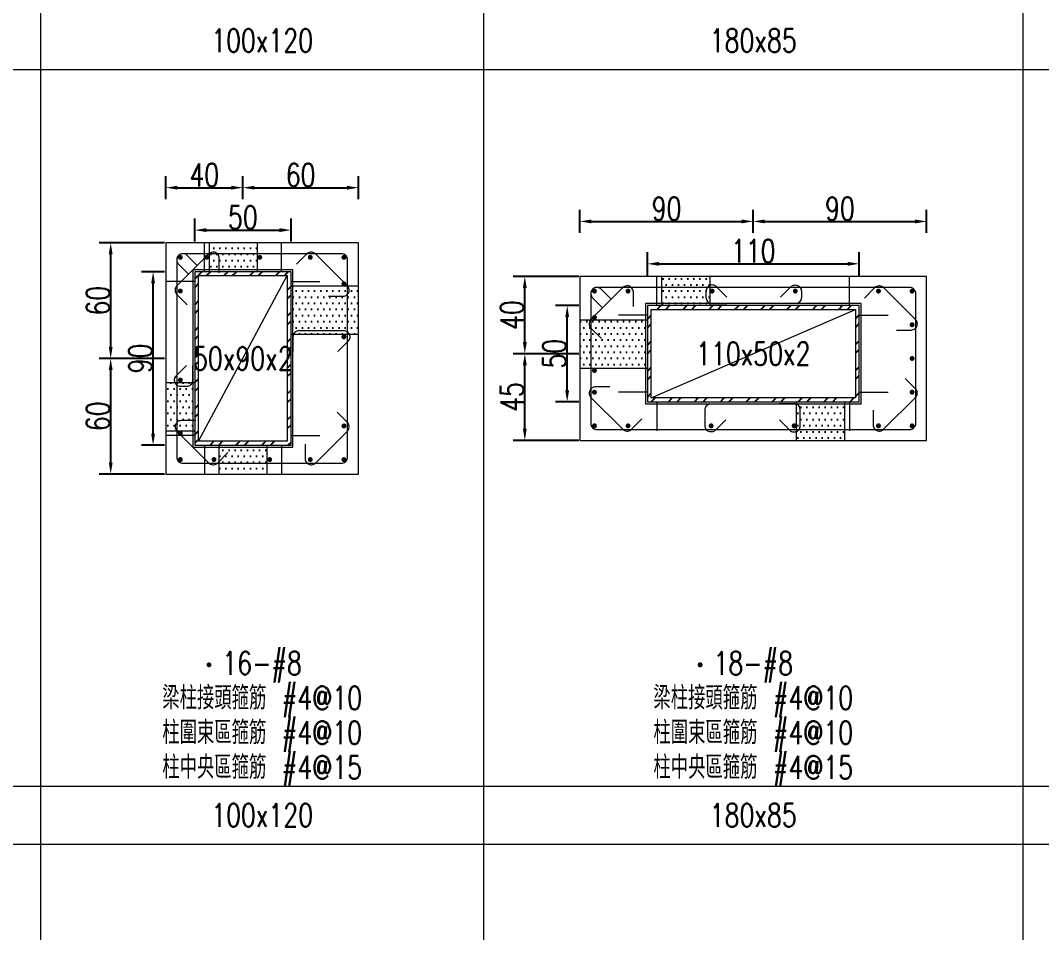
# Model space of a CAD drawing. Header units: millimetres. Extents: x 0 to 3905, y 0 to 8880.
# Drawn here: x 1440 to 1970, y 5582 to 6055 of the extents above; entities that cross this region are included whole.
import ezdxf
from ezdxf.enums import TextEntityAlignment as Align

# ---------------------------------------------------------------- set-up
doc = ezdxf.new("R2010")
doc.units = ezdxf.units.MM
doc.layers.get('DEFPOINTS').update_dxf_attribs({"color": 3})
for name, color, linetype in [('Hatch線', 6, 'Continuous'), ('TC-鋼粱', 132, 'Continuous'), ('主筋斷面', 2, 'Continuous'), ('文字-主筋根數', 7, 'Continuous'), ('文字-剪力筋 中央區', 7, 'Continuous'), ('文字-剪力筋-BC', 7, 'Continuous'), ('文字-剪力筋-圍束區', 7, 'Continuous'), ('文字-斷面尺寸', 7, 'Continuous'), ('文字-輔助字', 7, 'Continuous'), ('柱斷面線', 4, 'Continuous'), ('標註字', 4, 'Continuous'), ('箍筋線', 1, 'Continuous'), ('網格線', 7, 'Continuous'), ('鋼柱', 11, 'Continuous')]:
    doc.layers.add(name, color=color, linetype=linetype)
doc.styles.add('note', font='txt.shx', dxfattribs={"width": 0.75, "height": 12})
doc.styles.add('txt', font='txt.shx', dxfattribs={"height": 0.2, "bigfont": 'chineset.shx'})
doc.dimstyles.new('RCAD_DIM', dxfattribs={"dimtxt": 12, "dimasz": 6, "dimexe": 6, "dimexo": 0.625, "dimtad": 1, "dimdec": 0, "dimdsep": 46, "dimtxsty": 'note', "dimcen": 2.5, "dimclrd": 256, "dimclre": 256, "dimclrt": 256, "dimadec": 0, "dimazin": 0, "dimtfac": 1, "dimtmove": 0, "dimatfit": 3, "dimfxl": 0, "dimtolj": 1, "dimarcsym": 0})

# ---------------------------------------------------------------- blocks, each defined once
blk = doc.blocks.new('*D894')
at = {"layer": 'DEFPOINTS', "color": 0}
for p in [(1580, 5946.62), (1530, 5940), (1580, 5940)]:
    blk.add_point(p, dxfattribs=at)
at = {"layer": '標註字', "lineweight": -2}
for p, q in [((1530, 5940.62), (1530, 5952.62)), ((1580, 5940.62), (1580, 5952.62)), ((1536, 5946.62), (1574, 5946.62))]:
    blk.add_line(p, q, dxfattribs=at)
at = {"layer": '標註字'}
for points in [[(1536, 5947.62), (1536, 5945.62), (1530, 5946.62)], [(1574, 5945.62), (1574, 5947.62), (1580, 5946.62)]]:
    blk.add_solid(points, dxfattribs=at)
at = {"layer": '標註字', "insert": (1555, 5953.25), "char_height": 12, "attachment_point": 5, "style": 'note'}
blk.add_mtext('\\A1;50', dxfattribs=at)
blk = doc.blocks.new('*D895')
at = {"layer": 'DEFPOINTS', "color": 0}
for p in [(1508.38, 5925), (1515, 5925), (1515, 5835)]:
    blk.add_point(p, dxfattribs=at)
at = {"layer": '標註字', "lineweight": -2}
for p, q in [((1514.38, 5925), (1502.38, 5925)), ((1508.38, 5841), (1508.38, 5919)), ((1514.38, 5835), (1502.38, 5835))]:
    blk.add_line(p, q, dxfattribs=at)
at = {"layer": '標註字'}
for points in [[(1509.38, 5919), (1507.38, 5919), (1508.38, 5925)], [(1507.38, 5841), (1509.38, 5841), (1508.38, 5835)]]:
    blk.add_solid(points, dxfattribs=at)
at = {"layer": '標註字', "insert": (1501.75, 5880), "char_height": 12, "attachment_point": 5, "rotation": 90, "style": 'note'}
blk.add_mtext('\\A1;90', dxfattribs=at)
blk = doc.blocks.new('*D896')
at = {"layer": 'DEFPOINTS', "color": 0}
for p in [(1555, 5968.62), (1515, 5962), (1555, 5962)]:
    blk.add_point(p, dxfattribs=at)
at = {"layer": '標註字', "lineweight": -2}
for p, q in [((1515, 5962.62), (1515, 5974.62)), ((1555, 5962.62), (1555, 5974.62)), ((1521, 5968.62), (1549, 5968.62))]:
    blk.add_line(p, q, dxfattribs=at)
at = {"layer": '標註字'}
for points in [[(1521, 5969.62), (1521, 5967.62), (1515, 5968.62)], [(1549, 5967.62), (1549, 5969.62), (1555, 5968.62)]]:
    blk.add_solid(points, dxfattribs=at)
at = {"layer": '標註字', "insert": (1535, 5975.25), "char_height": 12, "attachment_point": 5, "style": 'note'}
blk.add_mtext('\\A1;40', dxfattribs=at)
blk = doc.blocks.new('*D897')
at = {"layer": 'DEFPOINTS', "color": 0}
for p in [(1615, 5968.62), (1555, 5962), (1615, 5962)]:
    blk.add_point(p, dxfattribs=at)
at = {"layer": '標註字', "lineweight": -2}
for p, q in [((1555, 5962.62), (1555, 5974.62)), ((1615, 5962.62), (1615, 5974.62)), ((1561, 5968.62), (1609, 5968.62))]:
    blk.add_line(p, q, dxfattribs=at)
at = {"layer": '標註字'}
for points in [[(1561, 5969.62), (1561, 5967.62), (1555, 5968.62)], [(1609, 5967.62), (1609, 5969.62), (1615, 5968.62)]]:
    blk.add_solid(points, dxfattribs=at)
at = {"layer": '標註字', "insert": (1585, 5975.25), "char_height": 12, "attachment_point": 5, "style": 'note'}
blk.add_mtext('\\A1;60', dxfattribs=at)
blk = doc.blocks.new('*D898')
at = {"layer": 'DEFPOINTS', "color": 0}
for p in [(1486.38, 5880), (1515, 5880), (1515, 5820)]:
    blk.add_point(p, dxfattribs=at)
at = {"layer": '標註字', "lineweight": -2}
for p, q in [((1514.38, 5880), (1480.38, 5880)), ((1486.38, 5826), (1486.38, 5874)), ((1514.38, 5820), (1480.38, 5820))]:
    blk.add_line(p, q, dxfattribs=at)
at = {"layer": '標註字'}
for points in [[(1487.38, 5874), (1485.38, 5874), (1486.38, 5880)], [(1485.38, 5826), (1487.38, 5826), (1486.38, 5820)]]:
    blk.add_solid(points, dxfattribs=at)
at = {"layer": '標註字', "insert": (1479.75, 5850), "char_height": 12, "attachment_point": 5, "rotation": 90, "style": 'note'}
blk.add_mtext('\\A1;60', dxfattribs=at)
blk = doc.blocks.new('*D899')
at = {"layer": 'DEFPOINTS', "color": 0}
for p in [(1486.38, 5940), (1515, 5940), (1515, 5880)]:
    blk.add_point(p, dxfattribs=at)
at = {"layer": '標註字', "lineweight": -2}
for p, q in [((1514.38, 5940), (1480.38, 5940)), ((1486.38, 5886), (1486.38, 5934)), ((1514.38, 5880), (1480.38, 5880))]:
    blk.add_line(p, q, dxfattribs=at)
at = {"layer": '標註字'}
for points in [[(1487.38, 5934), (1485.38, 5934), (1486.38, 5940)], [(1485.38, 5886), (1487.38, 5886), (1486.38, 5880)]]:
    blk.add_solid(points, dxfattribs=at)
at = {"layer": '標註字', "insert": (1479.75, 5910), "char_height": 12, "attachment_point": 5, "rotation": 90, "style": 'note'}
blk.add_mtext('\\A1;60', dxfattribs=at)
blk = doc.blocks.new('Circle_Filled')
at = {"const_width": 0.5}
blk.add_lwpolyline([(-0.25, 0, 1), (0.25, 0, 1)], format="xyb", close=True, dxfattribs=at)
blk = doc.blocks.new('*D1026')
at = {"layer": 'DEFPOINTS', "color": 0}
for p in [(1875, 5929.12), (1765, 5922.5), (1875, 5922.5)]:
    blk.add_point(p, dxfattribs=at)
at = {"layer": '標註字', "lineweight": -2}
for p, q in [((1765, 5923.12), (1765, 5935.12)), ((1875, 5923.12), (1875, 5935.12)), ((1771, 5929.12), (1869, 5929.12))]:
    blk.add_line(p, q, dxfattribs=at)
at = {"layer": '標註字'}
for points in [[(1771, 5930.12), (1771, 5928.12), (1765, 5929.12)], [(1869, 5928.12), (1869, 5930.12), (1875, 5929.12)]]:
    blk.add_solid(points, dxfattribs=at)
at = {"layer": '標註字', "insert": (1820, 5935.75), "char_height": 12, "attachment_point": 5, "style": 'note'}
blk.add_mtext('\\A1;110', dxfattribs=at)
blk = doc.blocks.new('*D1027')
at = {"layer": 'DEFPOINTS', "color": 0}
for p in [(1723.38, 5907.49), (1730, 5907.49), (1730, 5857.49)]:
    blk.add_point(p, dxfattribs=at)
at = {"layer": '標註字', "lineweight": -2}
for p, q in [((1729.38, 5907.49), (1717.38, 5907.49)), ((1723.38, 5863.49), (1723.38, 5901.49)), ((1729.38, 5857.49), (1717.38, 5857.49))]:
    blk.add_line(p, q, dxfattribs=at)
at = {"layer": '標註字'}
for points in [[(1724.38, 5901.49), (1722.38, 5901.49), (1723.38, 5907.49)], [(1722.38, 5863.49), (1724.38, 5863.49), (1723.38, 5857.49)]]:
    blk.add_solid(points, dxfattribs=at)
at = {"layer": '標註字', "insert": (1716.75, 5882.49), "char_height": 12, "attachment_point": 5, "rotation": 90, "style": 'note'}
blk.add_mtext('\\A1;50', dxfattribs=at)
blk = doc.blocks.new('*D1028')
at = {"layer": 'DEFPOINTS', "color": 0}
for p in [(1820, 5951.12), (1730, 5944.5), (1820, 5944.5)]:
    blk.add_point(p, dxfattribs=at)
at = {"layer": '標註字', "lineweight": -2}
for p, q in [((1730, 5945.12), (1730, 5957.12)), ((1820, 5945.12), (1820, 5957.12)), ((1736, 5951.12), (1814, 5951.12))]:
    blk.add_line(p, q, dxfattribs=at)
at = {"layer": '標註字'}
for points in [[(1736, 5952.12), (1736, 5950.12), (1730, 5951.12)], [(1814, 5950.12), (1814, 5952.12), (1820, 5951.12)]]:
    blk.add_solid(points, dxfattribs=at)
at = {"layer": '標註字', "insert": (1775, 5957.75), "char_height": 12, "attachment_point": 5, "style": 'note'}
blk.add_mtext('\\A1;90', dxfattribs=at)
blk = doc.blocks.new('*D1029')
at = {"layer": 'DEFPOINTS', "color": 0}
for p in [(1910, 5951.12), (1820, 5944.5), (1910, 5944.5)]:
    blk.add_point(p, dxfattribs=at)
at = {"layer": '標註字', "lineweight": -2}
for p, q in [((1820, 5945.12), (1820, 5957.12)), ((1910, 5945.12), (1910, 5957.12)), ((1826, 5951.12), (1904, 5951.12))]:
    blk.add_line(p, q, dxfattribs=at)
at = {"layer": '標註字'}
for points in [[(1826, 5952.12), (1826, 5950.12), (1820, 5951.12)], [(1904, 5950.12), (1904, 5952.12), (1910, 5951.12)]]:
    blk.add_solid(points, dxfattribs=at)
at = {"layer": '標註字', "insert": (1865, 5957.75), "char_height": 12, "attachment_point": 5, "style": 'note'}
blk.add_mtext('\\A1;90', dxfattribs=at)
blk = doc.blocks.new('*D1030')
at = {"layer": 'DEFPOINTS', "color": 0}
for p in [(1701.38, 5882.49), (1730, 5882.49), (1730, 5837.5)]:
    blk.add_point(p, dxfattribs=at)
at = {"layer": '標註字', "lineweight": -2}
for p, q in [((1729.38, 5882.49), (1695.38, 5882.49)), ((1701.38, 5843.5), (1701.38, 5876.49)), ((1729.38, 5837.5), (1695.38, 5837.5))]:
    blk.add_line(p, q, dxfattribs=at)
at = {"layer": '標註字'}
for points in [[(1702.38, 5876.49), (1700.38, 5876.49), (1701.38, 5882.49)], [(1700.38, 5843.5), (1702.38, 5843.5), (1701.38, 5837.5)]]:
    blk.add_solid(points, dxfattribs=at)
at = {"layer": '標註字', "insert": (1694.75, 5860), "char_height": 12, "attachment_point": 5, "rotation": 90, "style": 'note'}
blk.add_mtext('\\A1;45', dxfattribs=at)
blk = doc.blocks.new('*D1031')
at = {"layer": 'DEFPOINTS', "color": 0}
for p in [(1701.38, 5922.5), (1730, 5922.5), (1730, 5882.49)]:
    blk.add_point(p, dxfattribs=at)
at = {"layer": '標註字', "lineweight": -2}
for p, q in [((1729.38, 5922.5), (1695.38, 5922.5)), ((1701.38, 5888.49), (1701.38, 5916.5)), ((1729.38, 5882.49), (1695.38, 5882.49))]:
    blk.add_line(p, q, dxfattribs=at)
at = {"layer": '標註字'}
for points in [[(1702.38, 5916.5), (1700.38, 5916.5), (1701.38, 5922.5)], [(1700.38, 5888.49), (1702.38, 5888.49), (1701.38, 5882.49)]]:
    blk.add_solid(points, dxfattribs=at)
at = {"layer": '標註字', "insert": (1694.75, 5902.5), "char_height": 12, "attachment_point": 5, "rotation": 90, "style": 'note'}
blk.add_mtext('\\A1;40', dxfattribs=at)

msp = doc.modelspace()

# ---------------------------------------------------------------- hatches: boundary and pattern name
at = {"layer": 'Hatch線'}
h = msp.add_hatch(dxfattribs=at)
h.set_pattern_fill('ANSI32', color=256, style=0)
h.paths.add_polyline_path([(1530, 5835), (1580, 5835), (1580, 5925), (1530, 5925)], flags=17)
h.paths.add_polyline_path([(1532, 5837), (1532, 5923), (1578, 5923), (1578, 5837)])
h = msp.add_hatch(dxfattribs=at)
h.set_pattern_fill('ANSI32', color=256, style=0)
h.paths.add_polyline_path([(1765, 5857.49), (1875, 5857.49), (1875, 5907.49), (1765, 5907.49)], flags=17)
h.paths.add_polyline_path([(1767, 5859.49), (1767, 5905.49), (1873, 5905.49), (1873, 5859.49)])
at = {"layer": 'TC-鋼粱'}
h = msp.add_hatch(dxfattribs=at)
h.set_pattern_fill('DOTS', color=256, scale=2, style=0)
h.paths.add_polyline_path([(1562.5, 5940), (1537.5, 5940), (1537.5, 5925), (1562.5, 5925)], flags=17)
h = msp.add_hatch(dxfattribs=at)
h.set_pattern_fill('DOTS', color=256, scale=2, style=0)
h.paths.add_polyline_path([(1797.36, 5922.5), (1772.36, 5922.5), (1772.36, 5907.49), (1797.36, 5907.49)], flags=17)
h = msp.add_hatch(dxfattribs=at)
h.set_pattern_fill('DOTS', color=256, scale=2, style=0)
h.paths.add_polyline_path([(1615, 5892.49), (1615, 5917.49), (1580, 5917.49), (1580, 5892.49)], flags=17)
h = msp.add_hatch(dxfattribs=at)
h.set_pattern_fill('DOTS', color=256, scale=2, style=0)
h.paths.add_polyline_path([(1730, 5900), (1730, 5875), (1765, 5875), (1765, 5900)], flags=17)
h = msp.add_hatch(dxfattribs=at)
h.set_pattern_fill('DOTS', color=256, scale=2, style=0)
h.paths.add_polyline_path([(1515, 5867.5), (1515, 5842.5), (1530, 5842.5), (1530, 5867.5)], flags=17)
h = msp.add_hatch(dxfattribs=at)
h.set_pattern_fill('DOTS', color=256, scale=2, style=0)
h.paths.add_polyline_path([(1842.5, 5837.5), (1867.5, 5837.5), (1867.5, 5857.49), (1842.5, 5857.49)], flags=17)
h = msp.add_hatch(dxfattribs=at)
h.set_pattern_fill('DOTS', color=256, scale=2, style=0)
h.paths.add_polyline_path([(1542.64, 5820), (1567.64, 5820), (1567.64, 5835), (1542.64, 5835)], flags=17)

# ---------------------------------------------------------------- linework, layer by layer
at = {"layer": 'DEFPOINTS', "lineweight": 5}
for points in [[(1535, 5925), (1535, 5940)], [(1575, 5925), (1575, 5940)], [(1530, 5834), (1581, 5834), (1581, 5926), (1529, 5926), (1529, 5834), (1530, 5834)], [(1532, 5837), (1578, 5923)], [(1770, 5907.49), (1770, 5922.49)], [(1870, 5907.49), (1870, 5922.49)], [(1530, 5920), (1515, 5920)], [(1580, 5920), (1595, 5920)], [(1765, 5856.49), (1876, 5856.49), (1876, 5908.49), (1764, 5908.49), (1764, 5856.49), (1765, 5856.49)], [(1765, 5902.49), (1750, 5902.49)], [(1767, 5859.49), (1873, 5905.49)], [(1875, 5902.49), (1890, 5902.49)], [(1765, 5862.49), (1750, 5862.49)], [(1875, 5862.49), (1890, 5862.49)], [(1770, 5857.49), (1770, 5842.49)], [(1870, 5857.49), (1870, 5842.49)], [(1530, 5840), (1515, 5840)], [(1580, 5840), (1595, 5840)], [(1535, 5835), (1535, 5820)], [(1575, 5835), (1575, 5820)]]:
    msp.add_lwpolyline(points, dxfattribs=at)
at = {"layer": 'TC-鋼粱', "lineweight": 5}
for points in [[(1537.5, 5940), (1537.5, 5925)], [(1562.5, 5940), (1562.5, 5925)], [(1772.36, 5922.5), (1772.36, 5907.49)], [(1797.36, 5922.5), (1797.36, 5907.49)], [(1615, 5917.49), (1580, 5917.49)], [(1730, 5900), (1765, 5900)], [(1615, 5892.49), (1580, 5892.49)], [(1730, 5875), (1765, 5875)], [(1515, 5867.5), (1530, 5867.5)], [(1842.5, 5837.5), (1842.5, 5857.49)], [(1867.5, 5837.5), (1867.5, 5857.49)], [(1515, 5842.5), (1530, 5842.5)], [(1542.64, 5820), (1542.64, 5835)], [(1567.64, 5820), (1567.64, 5835)]]:
    msp.add_lwpolyline(points, dxfattribs=at)
at = {"layer": '柱斷面線', "lineweight": 5}
for points in [[(1515, 5820), (1615, 5820), (1615, 5940), (1515, 5940), (1515, 5820)], [(1730, 5837.5), (1910, 5837.5), (1910, 5922.5), (1730, 5922.5), (1730, 5837.5)]]:
    msp.add_lwpolyline(points, dxfattribs=at)
at = {"layer": '箍筋線', "lineweight": 5}
for points in [[(1542.73, 5924.39), (1542.73, 5932.01), (1542.68, 5932.54), (1542.55, 5933.06), (1542.33, 5933.55), (1542.03, 5933.99), (1541.67, 5934.38), (1541.24, 5934.7), (1540.77, 5934.94), (1540.26, 5935.11), (1539.73, 5935.18), (1539.2, 5935.17), (1538.67, 5935.06), (1538.17, 5934.87), (1537.71, 5934.6), (1537.31, 5934.26), (1520.74, 5917.69), (1520.39, 5917.27), (1520.11, 5916.79), (1519.92, 5916.27), (1519.83, 5915.73), (1519.83, 5915.17), (1519.92, 5914.63), (1520.11, 5914.11), (1520.39, 5913.63), (1520.74, 5913.2), (1526.13, 5907.82)], [(1531.44, 5928.05), (1526.06, 5933.44), (1525.65, 5933.78), (1525.19, 5934.05), (1524.69, 5934.24), (1524.17, 5934.35), (1523.63, 5934.36), (1523.1, 5934.29), (1522.59, 5934.12), (1522.12, 5933.88), (1521.69, 5933.56), (1521.33, 5933.17), (1521.03, 5932.73), (1520.81, 5932.24), (1520.68, 5931.72), (1520.63, 5931.19), (1520.63, 5828.81), (1520.68, 5828.26), (1520.83, 5827.72), (1521.06, 5827.22), (1521.38, 5826.77), (1521.77, 5826.38), (1522.22, 5826.06), (1522.72, 5825.83), (1523.26, 5825.68), (1523.81, 5825.63), (1606.19, 5825.63), (1606.74, 5825.68), (1607.28, 5825.83), (1607.78, 5826.06), (1608.23, 5826.38), (1608.62, 5826.77), (1608.94, 5827.22), (1609.17, 5827.72), (1609.32, 5828.26), (1609.37, 5828.81), (1609.37, 5931.19), (1609.32, 5931.74), (1609.17, 5932.28), (1608.94, 5932.78), (1608.62, 5933.23), (1608.23, 5933.62), (1607.78, 5933.94), (1607.28, 5934.17), (1606.74, 5934.32), (1606.19, 5934.37), (1523.81, 5934.37), (1523.28, 5934.32), (1522.76, 5934.19), (1522.27, 5933.97), (1521.83, 5933.67), (1521.44, 5933.31), (1521.12, 5932.88), (1520.88, 5932.41), (1520.71, 5931.9), (1520.64, 5931.37), (1520.65, 5930.83), (1520.76, 5930.31), (1520.95, 5929.81), (1521.22, 5929.35), (1521.56, 5928.94), (1526.95, 5923.56)], [(1599.39, 5912.27), (1607.01, 5912.27), (1607.54, 5912.32), (1608.06, 5912.45), (1608.55, 5912.67), (1608.99, 5912.97), (1609.38, 5913.33), (1609.7, 5913.76), (1609.94, 5914.23), (1610.11, 5914.74), (1610.18, 5915.27), (1610.17, 5915.8), (1610.06, 5916.33), (1609.87, 5916.83), (1609.6, 5917.29), (1609.26, 5917.69), (1592.69, 5934.26), (1592.27, 5934.61), (1591.79, 5934.89), (1591.27, 5935.08), (1590.73, 5935.17), (1590.17, 5935.17), (1589.63, 5935.08), (1589.11, 5934.89), (1588.63, 5934.61), (1588.2, 5934.26), (1582.82, 5928.87)], [(1757.73, 5906.89), (1757.73, 5914.51), (1757.68, 5915.04), (1757.55, 5915.56), (1757.33, 5916.05), (1757.03, 5916.49), (1756.67, 5916.88), (1756.24, 5917.2), (1755.77, 5917.44), (1755.26, 5917.61), (1754.73, 5917.68), (1754.2, 5917.67), (1753.67, 5917.56), (1753.17, 5917.37), (1752.71, 5917.1), (1752.31, 5916.76), (1735.74, 5900.19), (1735.39, 5899.77), (1735.11, 5899.29), (1734.92, 5898.77), (1734.83, 5898.23), (1734.83, 5897.67), (1734.92, 5897.13), (1735.11, 5896.61), (1735.39, 5896.13), (1735.74, 5895.7), (1741.13, 5890.32)], [(1806.26, 5911.82), (1800.87, 5917.21), (1800.47, 5917.55), (1800.01, 5917.82), (1799.51, 5918.01), (1798.98, 5918.11), (1798.45, 5918.13), (1797.92, 5918.06), (1797.41, 5917.89), (1796.94, 5917.65), (1796.51, 5917.33), (1796.15, 5916.94), (1795.85, 5916.5), (1795.63, 5916.01), (1795.5, 5915.49), (1795.45, 5914.96), (1795.45, 5911.67), (1795.5, 5911.12), (1795.65, 5910.59), (1795.88, 5910.09), (1796.2, 5909.63), (1796.59, 5909.24), (1797.04, 5908.93), (1797.54, 5908.69), (1798.08, 5908.55), (1798.63, 5908.5), (1806.25, 5908.5)], [(1834.18, 5911.82), (1839.57, 5917.21), (1839.98, 5917.55), (1840.44, 5917.82), (1840.94, 5918.01), (1841.46, 5918.11), (1841.99, 5918.13), (1842.52, 5918.06), (1843.03, 5917.89), (1843.5, 5917.65), (1843.93, 5917.33), (1844.3, 5916.94), (1844.59, 5916.5), (1844.81, 5916.01), (1844.94, 5915.49), (1844.99, 5914.96), (1844.99, 5911.67), (1844.94, 5911.12), (1844.8, 5910.59), (1844.56, 5910.09), (1844.25, 5909.63), (1843.86, 5909.24), (1843.4, 5908.93), (1842.9, 5908.69), (1842.37, 5908.55), (1841.81, 5908.5), (1834.19, 5908.5)], [(1894.39, 5894.77), (1902.01, 5894.77), (1902.54, 5894.82), (1903.06, 5894.95), (1903.55, 5895.17), (1903.99, 5895.47), (1904.38, 5895.83), (1904.7, 5896.26), (1904.94, 5896.73), (1905.11, 5897.24), (1905.18, 5897.77), (1905.17, 5898.3), (1905.06, 5898.83), (1904.87, 5899.33), (1904.6, 5899.79), (1904.26, 5900.19), (1887.69, 5916.76), (1887.27, 5917.11), (1886.79, 5917.39), (1886.27, 5917.58), (1885.73, 5917.67), (1885.17, 5917.67), (1884.63, 5917.58), (1884.11, 5917.39), (1883.63, 5917.11), (1883.2, 5916.76), (1877.82, 5911.37)], [(1746.44, 5910.55), (1741.06, 5915.94), (1740.65, 5916.28), (1740.19, 5916.55), (1739.69, 5916.74), (1739.17, 5916.85), (1738.63, 5916.86), (1738.1, 5916.79), (1737.59, 5916.62), (1737.12, 5916.38), (1736.69, 5916.06), (1736.33, 5915.67), (1736.03, 5915.23), (1735.81, 5914.74), (1735.68, 5914.22), (1735.64, 5913.69), (1735.64, 5846.31), (1735.68, 5845.76), (1735.83, 5845.22), (1736.06, 5844.72), (1736.38, 5844.27), (1736.77, 5843.88), (1737.22, 5843.56), (1737.72, 5843.33), (1738.26, 5843.18), (1738.81, 5843.13), (1901.19, 5843.13), (1901.74, 5843.18), (1902.28, 5843.33), (1902.78, 5843.56), (1903.23, 5843.88), (1903.62, 5844.27), (1903.94, 5844.72), (1904.17, 5845.22), (1904.32, 5845.76), (1904.36, 5846.31), (1904.36, 5913.69), (1904.32, 5914.24), (1904.17, 5914.78), (1903.94, 5915.28), (1903.62, 5915.73), (1903.23, 5916.12), (1902.78, 5916.44), (1902.28, 5916.67), (1901.74, 5916.82), (1901.19, 5916.87), (1738.81, 5916.87), (1738.28, 5916.82), (1737.76, 5916.69), (1737.27, 5916.47), (1736.83, 5916.17), (1736.44, 5915.81), (1736.12, 5915.38), (1735.88, 5914.91), (1735.71, 5914.4), (1735.64, 5913.87), (1735.65, 5913.33), (1735.76, 5912.81), (1735.95, 5912.31), (1736.22, 5911.85), (1736.56, 5911.44), (1741.95, 5906.06)], [(1604.32, 5883.59), (1609.71, 5888.97), (1610.05, 5889.38), (1610.32, 5889.84), (1610.51, 5890.34), (1610.62, 5890.86), (1610.63, 5891.4), (1610.56, 5891.93), (1610.39, 5892.43), (1610.15, 5892.91), (1609.83, 5893.33), (1609.44, 5893.7), (1609, 5894), (1608.51, 5894.22), (1607.99, 5894.35), (1607.46, 5894.39), (1584.17, 5894.39), (1583.62, 5894.35), (1583.09, 5894.2), (1582.59, 5893.97), (1582.13, 5893.65), (1581.74, 5893.26), (1581.43, 5892.81), (1581.19, 5892.3), (1581.05, 5891.77), (1581, 5891.22), (1581, 5883.6)], [(1525.68, 5876.4), (1520.29, 5871.01), (1519.95, 5870.61), (1519.68, 5870.15), (1519.49, 5869.65), (1519.38, 5869.13), (1519.37, 5868.59), (1519.44, 5868.06), (1519.61, 5867.55), (1519.85, 5867.08), (1520.17, 5866.65), (1520.56, 5866.29), (1521, 5865.99), (1521.49, 5865.77), (1522.01, 5865.64), (1522.54, 5865.59), (1525.82, 5865.59), (1526.38, 5865.64), (1526.91, 5865.79), (1527.41, 5866.02), (1527.87, 5866.34), (1528.26, 5866.73), (1528.57, 5867.18), (1528.81, 5867.68), (1528.95, 5868.22), (1529, 5868.77), (1529, 5876.39)], [(1882.27, 5853.11), (1882.27, 5845.49), (1882.32, 5844.96), (1882.45, 5844.44), (1882.67, 5843.95), (1882.97, 5843.51), (1883.33, 5843.12), (1883.76, 5842.8), (1884.23, 5842.56), (1884.74, 5842.39), (1885.27, 5842.32), (1885.8, 5842.33), (1886.33, 5842.44), (1886.83, 5842.63), (1887.29, 5842.9), (1887.69, 5843.24), (1904.26, 5859.81), (1904.61, 5860.23), (1904.89, 5860.71), (1905.08, 5861.23), (1905.17, 5861.77), (1905.17, 5862.33), (1905.08, 5862.87), (1904.89, 5863.39), (1904.61, 5863.87), (1904.26, 5864.3), (1898.87, 5869.68)], [(1745.61, 5865.23), (1737.99, 5865.23), (1737.46, 5865.18), (1736.94, 5865.05), (1736.45, 5864.83), (1736.01, 5864.53), (1735.62, 5864.17), (1735.3, 5863.74), (1735.06, 5863.27), (1734.89, 5862.76), (1734.82, 5862.23), (1734.83, 5861.7), (1734.94, 5861.17), (1735.13, 5860.67), (1735.4, 5860.21), (1735.74, 5859.81), (1752.31, 5843.24), (1752.73, 5842.89), (1753.21, 5842.61), (1753.73, 5842.42), (1754.27, 5842.33), (1754.83, 5842.33), (1755.37, 5842.42), (1755.89, 5842.61), (1756.37, 5842.89), (1756.8, 5843.24), (1762.18, 5848.63)], [(1805.75, 5848.18), (1800.36, 5842.79), (1799.95, 5842.45), (1799.49, 5842.18), (1798.99, 5841.99), (1798.47, 5841.88), (1797.94, 5841.87), (1797.41, 5841.94), (1796.9, 5842.11), (1796.43, 5842.35), (1796, 5842.67), (1795.63, 5843.06), (1795.34, 5843.5), (1795.12, 5843.99), (1794.98, 5844.51), (1794.94, 5845.04), (1794.94, 5853.32), (1794.99, 5853.88), (1795.13, 5854.41), (1795.36, 5854.91), (1795.68, 5855.37), (1796.07, 5855.76), (1796.53, 5856.07), (1797.03, 5856.31), (1797.56, 5856.45), (1798.11, 5856.5), (1805.73, 5856.5)], [(1833.6, 5848.18), (1838.98, 5842.79), (1839.39, 5842.45), (1839.85, 5842.18), (1840.35, 5841.99), (1840.87, 5841.88), (1841.41, 5841.87), (1841.94, 5841.94), (1842.44, 5842.11), (1842.92, 5842.35), (1843.34, 5842.67), (1843.71, 5843.06), (1844.01, 5843.5), (1844.23, 5843.99), (1844.36, 5844.51), (1844.4, 5845.04), (1844.4, 5853.32), (1844.36, 5853.88), (1844.21, 5854.41), (1843.98, 5854.91), (1843.66, 5855.37), (1843.27, 5855.76), (1842.82, 5856.07), (1842.31, 5856.31), (1841.78, 5856.45), (1841.23, 5856.5), (1833.61, 5856.5)], [(1587.27, 5835.61), (1587.27, 5827.99), (1587.32, 5827.46), (1587.45, 5826.94), (1587.67, 5826.45), (1587.97, 5826.01), (1588.33, 5825.62), (1588.76, 5825.3), (1589.23, 5825.06), (1589.74, 5824.89), (1590.27, 5824.82), (1590.8, 5824.83), (1591.33, 5824.94), (1591.83, 5825.13), (1592.29, 5825.4), (1592.69, 5825.74), (1609.26, 5842.31), (1609.61, 5842.73), (1609.89, 5843.21), (1610.08, 5843.73), (1610.17, 5844.27), (1610.17, 5844.83), (1610.08, 5845.37), (1609.89, 5845.89), (1609.61, 5846.37), (1609.26, 5846.8), (1603.87, 5852.18)], [(1530.61, 5847.73), (1522.99, 5847.73), (1522.46, 5847.68), (1521.94, 5847.55), (1521.45, 5847.33), (1521.01, 5847.03), (1520.62, 5846.67), (1520.3, 5846.24), (1520.06, 5845.77), (1519.89, 5845.26), (1519.82, 5844.73), (1519.83, 5844.2), (1519.94, 5843.67), (1520.13, 5843.17), (1520.4, 5842.71), (1520.74, 5842.31), (1537.31, 5825.74), (1537.73, 5825.39), (1538.21, 5825.11), (1538.73, 5824.92), (1539.27, 5824.83), (1539.83, 5824.83), (1540.37, 5824.92), (1540.89, 5825.11), (1541.37, 5825.39), (1541.8, 5825.74), (1547.18, 5831.13)]]:
    msp.add_lwpolyline(points, dxfattribs=at)
at = {"layer": '網格線', "lineweight": 5}
for points in [[(1450, 6060), (1450, 6030)], [(1680, 6060), (1680, 6030)], [(1960, 6060), (1960, 6030)], [(1180, 6030), (1450, 6030)], [(1450, 6030), (1680, 6030)], [(1450, 6030), (1450, 5658)], [(1680, 6030), (1960, 6030)], [(1680, 6030), (1680, 5658)], [(1960, 6030), (2220, 6030)], [(1960, 6030), (1960, 5658)], [(1180, 5658), (1450, 5658)], [(1450, 5658), (1680, 5658)], [(1450, 5658), (1450, 5628)], [(1680, 5658), (1960, 5658)], [(1680, 5658), (1680, 5628)], [(1960, 5658), (2220, 5658)], [(1960, 5658), (1960, 5628)], [(1180, 5628), (1450, 5628)], [(1450, 5628), (1680, 5628)], [(1450, 5628), (1450, 5256)], [(1680, 5628), (1960, 5628)], [(1680, 5628), (1680, 5256)], [(1960, 5628), (2220, 5628)], [(1960, 5628), (1960, 5256)]]:
    msp.add_lwpolyline(points, dxfattribs=at)
at = {"layer": '鋼柱', "lineweight": 5}
for points in [[(1530, 5835), (1580, 5835), (1580, 5925), (1530, 5925), (1530, 5835)], [(1532, 5837), (1532, 5923), (1578, 5923), (1578, 5837), (1532, 5837)], [(1765, 5857.49), (1875, 5857.49), (1875, 5907.49), (1765, 5907.49), (1765, 5857.49)], [(1767, 5859.49), (1767, 5905.49), (1873, 5905.49), (1873, 5859.49), (1767, 5859.49)]]:
    msp.add_lwpolyline(points, dxfattribs=at)

# ---------------------------------------------------------------- block references
at = {"layer": '主筋斷面', "lineweight": 5, "xscale": 2.539999961853027, "yscale": 2.539999961853027}
for p in [(1522.54, 5932.46), (1536.23, 5932.46), (1563.77, 5932.46), (1590, 5932.46), (1607.46, 5932.46), (1607.46, 5918.76), (1522.54, 5915), (1737.54, 5914.96), (1755, 5914.96), (1798.63, 5914.96), (1841.81, 5914.96), (1885, 5914.96), (1902.46, 5914.96), (1737.54, 5901.27), (1902.46, 5897.5), (1607.46, 5891.22), (1902.46, 5880), (1737.54, 5873.73), (1522.54, 5868.77), (1737.54, 5862.5), (1902.46, 5862.5), (1607.46, 5845), (1737.54, 5845.04), (1755, 5845.04), (1798.11, 5845.04), (1841.23, 5845.04), (1885, 5845.04), (1902.46, 5845.04), (1522.54, 5841.23), (1522.54, 5827.54), (1540, 5827.54), (1568.91, 5827.54), (1590, 5827.54), (1607.46, 5827.54), (1537.42, 5721), (1792.42, 5721)]:
    msp.add_blockref('Circle_Filled', p, dxfattribs=at)

# ---------------------------------------------------------------- texts
at = {"layer": '文字-主筋根數', "style": 'txt', "width": 0.75}
for s, p in [('16-#8', (1565, 5721)), ('18-#8', (1820, 5721))]:
    msp.add_text(s, height=12, dxfattribs=at).set_placement(p, align=Align.MIDDLE)
at = {"layer": '文字-剪力筋 中央區', "style": 'txt', "width": 0.75}
for p in [(1565, 5667), (1820, 5667)]:
    msp.add_text('柱中央區箍筋 #4@15', height=12, dxfattribs=at).set_placement(p, align=Align.MIDDLE)
at = {"layer": '文字-剪力筋-BC', "style": 'txt', "width": 0.75}
for p in [(1565, 5703), (1820, 5703)]:
    msp.add_text('梁柱接頭箍筋 #4@10', height=12, dxfattribs=at).set_placement(p, align=Align.MIDDLE)
at = {"layer": '文字-剪力筋-圍束區', "style": 'txt', "width": 0.75}
for p in [(1565, 5685), (1820, 5685)]:
    msp.add_text('柱圍束區箍筋 #4@10', height=12, dxfattribs=at).set_placement(p, align=Align.MIDDLE)
at = {"layer": '文字-斷面尺寸', "style": 'txt', "width": 0.75}
for s, p in [('100x120', (1565, 6045)), ('180x85', (1820, 6045)), ('100x120', (1565, 5643)), ('180x85', (1820, 5643))]:
    msp.add_text(s, height=12, dxfattribs=at).set_placement(p, align=Align.MIDDLE)
at = {"layer": '文字-輔助字', "style": 'txt', "width": 0.75}
for s, p in [('50x90x2', (1555, 5880)), ('110x50x2', (1820, 5882.49))]:
    msp.add_text(s, height=12, dxfattribs=at).set_placement(p, align=Align.MIDDLE)

# ---------------------------------------------------------------- dimensions: what is measured, and where the dimension line sits
at = {"layer": '標註字'}
for base, p1, p2, picture, middle in [((1555, 5968.62), (1515, 5962), (1555, 5962), '*D896', (1535, 5975.25)), ((1615, 5968.62), (1555, 5962), (1615, 5962), '*D897', (1585, 5975.25)), ((1820, 5951.12), (1730, 5944.5), (1820, 5944.5), '*D1028', (1775, 5957.75)), ((1910, 5951.12), (1820, 5944.5), (1910, 5944.5), '*D1029', (1865, 5957.75)), ((1580, 5946.62), (1530, 5940), (1580, 5940), '*D894', (1555, 5953.25)), ((1875, 5929.12), (1765, 5922.5), (1875, 5922.5), '*D1026', (1820, 5935.75))]:
    dim = msp.add_linear_dim(base=base, p1=p1, p2=p2, dimstyle='RCAD_DIM', dxfattribs=at)
    dim.commit()
    dim.dimension.update_dxf_attribs({"geometry": picture, "text_midpoint": middle})
for base, p1, p2, picture, middle in [((1486.38, 5940), (1515, 5880), (1515, 5940), '*D899', (1479.75, 5910)), ((1508.38, 5925), (1515, 5835), (1515, 5925), '*D895', (1501.75, 5880)), ((1701.38, 5922.5), (1730, 5882.49), (1730, 5922.5), '*D1031', (1694.75, 5902.5)), ((1723.38, 5907.49), (1730, 5857.49), (1730, 5907.49), '*D1027', (1716.75, 5882.49)), ((1486.38, 5880), (1515, 5820), (1515, 5880), '*D898', (1479.75, 5850)), ((1701.38, 5882.49), (1730, 5837.5), (1730, 5882.49), '*D1030', (1694.75, 5860))]:
    dim = msp.add_linear_dim(base=base, p1=p1, p2=p2, angle=90, dimstyle='RCAD_DIM', dxfattribs=at)
    dim.commit()
    dim.dimension.update_dxf_attribs({"geometry": picture, "text_midpoint": middle})

doc.saveas('drawing.dxf')
